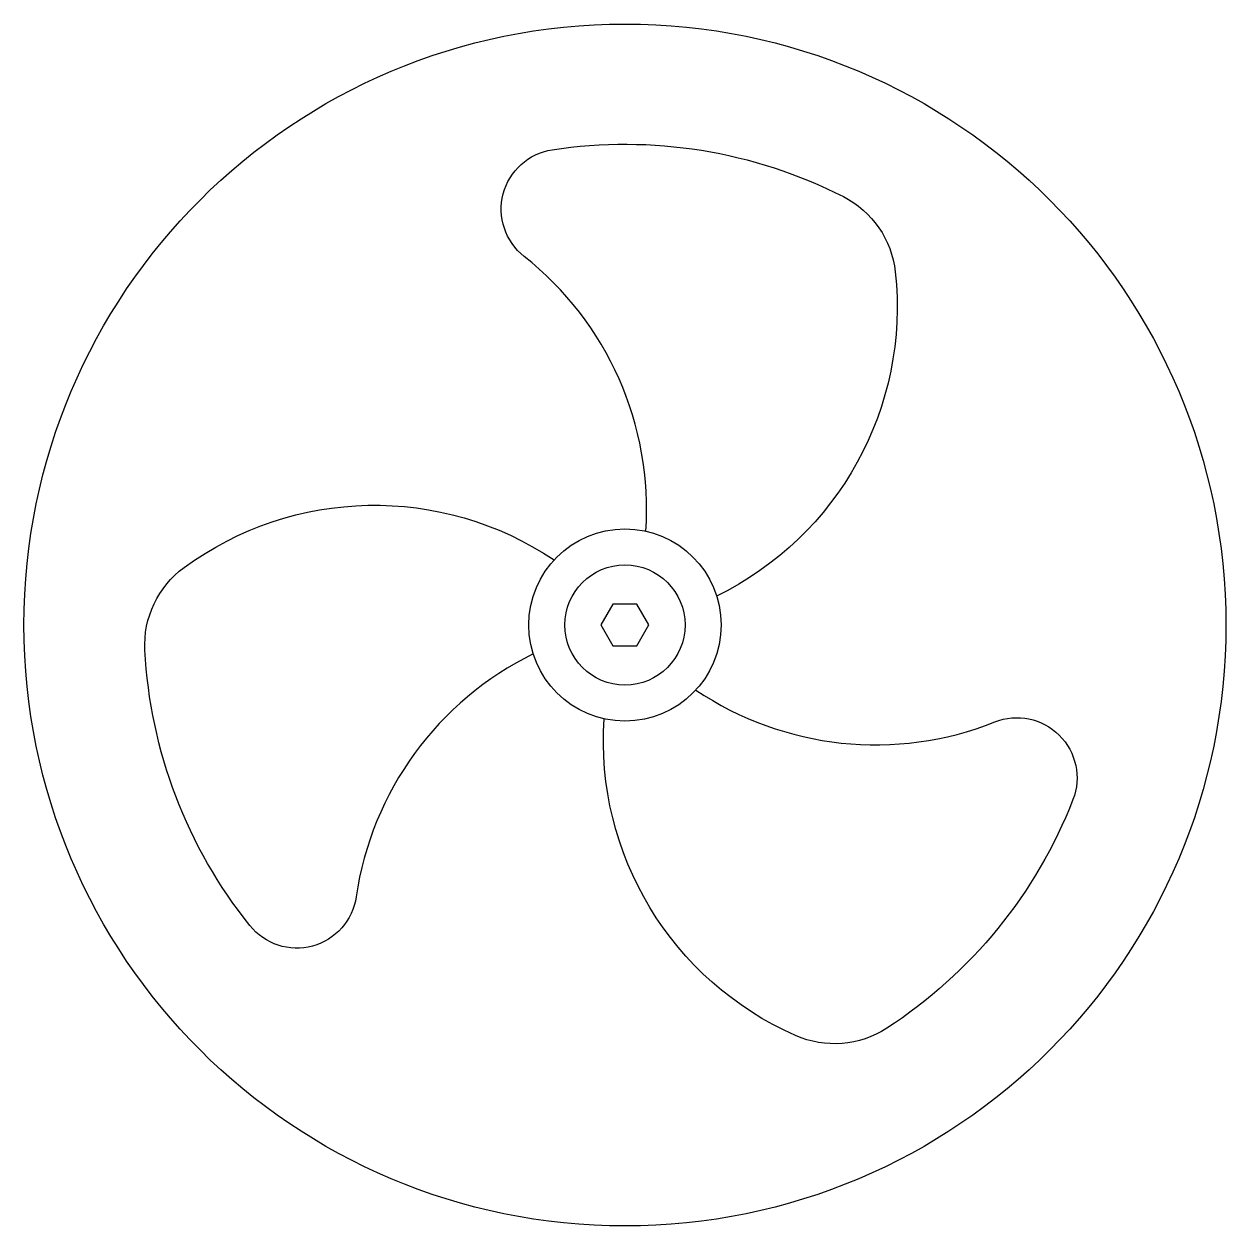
# Model space of a CAD drawing. Header units: millimetres. Extents: x 170 to 270, y 132 to 232.
import ezdxf

# ---------------------------------------------------------------- set-up
doc = ezdxf.new("R2010")
doc.units = ezdxf.units.MM

msp = doc.modelspace()

# ---------------------------------------------------------------- linework, layer by layer
for points in [[(221.5, 190.13, 0.24767), (211.37, 212.99, -0.6557), (213.71, 221.86, -0.15712), (237.93, 217.96, -0.25278), (242.25, 211.7, -0.31612), (227.39, 184.72)], [(212.13, 179.92, 0.24767), (197.4, 159.71, -0.6557), (188.55, 157.31, -0.15712), (179.82, 180.23, -0.25278), (183.08, 187.1, -0.31612), (213.87, 187.73)], [(225.66, 176.91, 0.24767), (250.52, 174.25, -0.6557), (257.03, 167.79, -0.15712), (241.54, 148.77, -0.25278), (233.96, 148.16, -0.31612), (218.03, 174.51)]]:
    msp.add_lwpolyline(points, format="xyb")
msp.add_lwpolyline([(218.76, 184.05), (217.76, 182.32), (218.76, 180.59), (220.76, 180.59), (221.76, 182.32), (220.76, 184.05)], close=True)
for radius in [50, 8, 5]:
    msp.add_circle((219.76, 182.32), radius)

doc.saveas('drawing.dxf')
